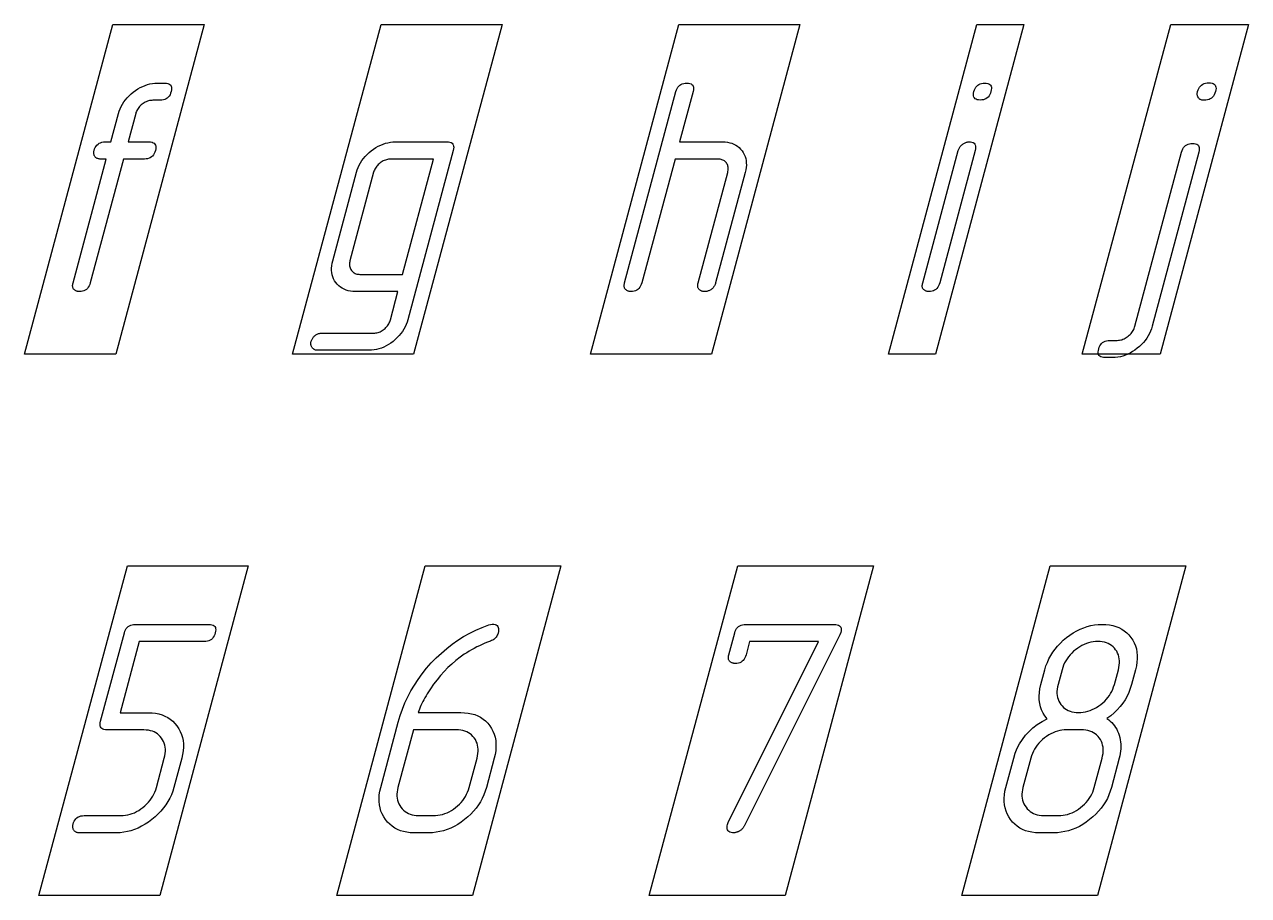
# Model space of a CAD drawing. Extents: x -1 to 349, y -110 to 9.
# Drawn here: x 49.03 to 89.84, y -74.3 to -45.25 of the extents above; entities that cross this region are included whole.
import ezdxf

# ---------------------------------------------------------------- set-up
doc = ezdxf.new("R2010")
doc.units = 0
for name, color, linetype in [('GOST_DIGIT', 3, 'CONTINUOUS'), ('GOST_FRAME', 4, 'CONTINUOUS'), ('GOST_LAT_LOW', 6, 'CONTINUOUS')]:
    doc.layers.add(name, color=color, linetype=linetype)

msp = doc.modelspace()

# ---------------------------------------------------------------- linework, layer by layer
at = {"layer": 'GOST_DIGIT'}
for points in [[(52.093, -72.2126), (50.8638, -72.2126), (50.838, -72.2118), (50.8137, -72.2091), (50.791, -72.2048), (50.7699, -72.1987), (50.7502, -72.1908), (50.7322, -72.1812), (50.7156, -72.1699), (50.7007, -72.1568), (50.6872, -72.142), (50.6754, -72.1254), (50.6651, -72.1077), (50.6566, -72.0894), (50.6498, -72.0705), (50.6448, -72.051), (50.6415, -72.0309), (50.6399, -72.0103), (50.6401, -71.9891), (50.642, -71.9673), (50.6456, -71.9449), (50.651, -71.9219), (50.6683, -71.8683), (50.6898, -71.8203), (50.7157, -71.7779), (50.7459, -71.7412), (50.7804, -71.7101), (50.8192, -71.6847), (50.8623, -71.665), (50.9097, -71.6508), (50.9614, -71.6424), (51.0173, -71.6395), (52.2466, -71.6395), (52.3242, -71.6368), (52.4008, -71.6286), (52.4766, -71.6149), (52.5514, -71.5957), (52.6252, -71.571), (52.6981, -71.5409), (52.7701, -71.5052), (52.8411, -71.4641), (52.9112, -71.4175), (52.9803, -71.3654), (53.0466, -71.3095), (53.1081, -71.2512), (53.1649, -71.1905), (53.2168, -71.1276), (53.264, -71.0623), (53.3064, -70.9947), (53.344, -70.9248), (53.3769, -70.8525), (53.405, -70.7779), (53.4283, -70.701), (53.6909, -69.7209), (53.7092, -69.6425), (53.7215, -69.5666), (53.7276, -69.4933), (53.7277, -69.4226), (53.7216, -69.3544), (53.7095, -69.2889), (53.6913, -69.2259), (53.667, -69.1654), (53.6366, -69.1076), (53.6001, -69.0523), (53.5587, -69.001), (53.5134, -68.9551), (53.4642, -68.9147), (53.4112, -68.8796), (53.3543, -68.8499), (53.2936, -68.8256), (53.229, -68.8067), (53.1606, -68.7932), (53.0883, -68.7851), (53.0122, -68.7824), (51.7829, -68.7824), (51.7285, -68.7795), (51.6814, -68.7708), (51.6417, -68.7562), (51.6093, -68.7359), (51.5844, -68.7097), (51.5668, -68.6777), (51.5565, -68.64), (51.5537, -68.5963), (51.5582, -68.5469), (51.5701, -68.4917), (52.3602, -65.5432), (52.3774, -65.4895), (52.399, -65.4415), (52.4249, -65.3992), (52.4551, -65.3625), (52.4896, -65.3314), (52.5284, -65.306), (52.5715, -65.2862), (52.6188, -65.2721), (52.6705, -65.2636), (52.7265, -65.2608), (55.1767, -65.2608), (55.2312, -65.2636), (55.2783, -65.2721), (55.3181, -65.2862), (55.3506, -65.306), (55.3758, -65.3314), (55.3936, -65.3625), (55.4041, -65.3992), (55.4073, -65.4415), (55.4032, -65.4895), (55.3917, -65.5432), (55.374, -65.5984), (55.3521, -65.6478), (55.3258, -65.6914), (55.2954, -65.7292), (55.2606, -65.7612), (55.2216, -65.7874), (55.1784, -65.8077), (55.1309, -65.8223), (55.0791, -65.831), (55.0231, -65.8339), (52.8554, -65.8339), (52.2189, -68.2093), (53.1657, -68.2093), (53.2873, -68.2137), (53.403, -68.2269), (53.5128, -68.2489), (53.6166, -68.2797), (53.7145, -68.3194), (53.8065, -68.3678), (53.8925, -68.425), (53.9726, -68.491), (54.0468, -68.5659), (54.115, -68.6495), (54.1754, -68.7395), (54.2258, -68.8332), (54.2663, -68.9308), (54.2969, -69.0322), (54.3176, -69.1375), (54.3283, -69.2465), (54.3292, -69.3594), (54.3201, -69.4761), (54.3012, -69.5966), (54.2723, -69.7209), (54.0097, -70.701), (53.9723, -70.8238), (53.9271, -70.943), (53.8739, -71.0587), (53.8127, -71.1708), (53.7437, -71.2793), (53.6667, -71.3842), (53.5817, -71.4856), (53.4889, -71.5834), (53.3881, -71.6776), (53.2794, -71.7683), (53.1661, -71.8527), (53.0516, -71.9282), (52.936, -71.9949), (52.8191, -72.0527), (52.7011, -72.1015), (52.5818, -72.1415), (52.4614, -72.1726), (52.3398, -72.1949), (52.217, -72.2082)], [(62.5033, -72.2126), (62.0133, -72.2126), (61.8917, -72.2082), (61.776, -72.1949), (61.6663, -72.1726), (61.5626, -72.1415), (61.4648, -72.1015), (61.3729, -72.0527), (61.287, -71.9949), (61.2071, -71.9282), (61.1331, -71.8527), (61.0651, -71.7683), (61.0049, -71.6776), (60.9546, -71.5834), (60.9142, -71.4856), (60.8836, -71.3842), (60.8628, -71.2793), (60.8519, -71.1708), (60.8509, -71.0587), (60.8596, -70.943), (60.8782, -70.8238), (60.9067, -70.701), (61.492, -68.5166), (61.5555, -68.3011), (61.6293, -68.0897), (61.7135, -67.8825), (61.808, -67.6794), (61.9129, -67.4805), (62.0281, -67.2857), (62.1537, -67.0951), (62.2896, -66.9086), (62.4359, -66.7263), (62.5925, -66.5482), (62.7573, -66.377), (62.9282, -66.2156), (63.105, -66.064), (63.2878, -65.9223), (63.4767, -65.7903), (63.6715, -65.6681), (63.8724, -65.5557), (64.0793, -65.4532), (64.2922, -65.3604), (64.5111, -65.2774), (64.6258, -65.2525), (64.677, -65.2555), (64.7212, -65.2645), (64.7583, -65.2794), (64.7884, -65.3003), (64.8113, -65.3272), (64.8271, -65.3601), (64.8359, -65.399), (64.8376, -65.4439), (64.8322, -65.4947), (64.8197, -65.5515), (64.808, -65.5885), (64.7932, -65.6233), (64.7754, -65.6556), (64.7545, -65.6857), (64.7306, -65.7135), (64.7037, -65.7389), (64.6738, -65.762), (64.6408, -65.7827), (64.6048, -65.8012), (64.5658, -65.8173), (64.4709, -65.8531), (64.3777, -65.8907), (64.2861, -65.9301), (64.1962, -65.9714), (64.108, -66.0145), (64.0215, -66.0595), (63.9366, -66.1062), (63.8534, -66.1548), (63.7719, -66.2052), (63.692, -66.2575), (63.5499, -66.3589), (63.4119, -66.4671), (63.2781, -66.5821), (63.1485, -66.704), (63.023, -66.8326), (62.9016, -66.9681), (62.7844, -67.1104), (62.6714, -67.2595), (62.5625, -67.4154), (62.4578, -67.5781), (62.4163, -67.6441), (62.3774, -67.7093), (62.3411, -67.7737), (62.3073, -67.8372), (62.276, -67.8999), (62.2473, -67.9618), (62.2212, -68.0228), (62.1975, -68.0831), (62.1765, -68.1424), (62.158, -68.201), (63.5782, -68.201), (63.703, -68.2054), (63.8214, -68.2186), (63.9334, -68.2406), (64.0391, -68.2714), (64.1384, -68.311), (64.2315, -68.3595), (64.3181, -68.4167), (64.3984, -68.4827), (64.4724, -68.5576), (64.54, -68.6412), (64.5995, -68.7312), (64.6492, -68.8252), (64.6889, -68.9233), (64.7188, -69.0252), (64.7389, -69.1312), (64.749, -69.2412), (64.7493, -69.3551), (64.7397, -69.4731), (64.7202, -69.595), (64.6909, -69.7209), (64.4283, -70.701), (64.3906, -70.8253), (64.3451, -70.9458), (64.2918, -71.0625), (64.2307, -71.1754), (64.1619, -71.2845), (64.0853, -71.3897), (64.0009, -71.4911), (63.9087, -71.5887), (63.8087, -71.6825), (63.701, -71.7724), (63.5886, -71.8561), (63.4745, -71.9309), (63.3588, -71.9969), (63.2415, -72.0542), (63.1225, -72.1026), (63.0019, -72.1422), (62.8797, -72.173), (62.7559, -72.195), (62.6304, -72.2082)], [(76.2111, -65.6096), (73.0235, -71.9884), (73.0131, -72.0065), (73.0016, -72.0243), (72.9891, -72.0417), (72.9754, -72.0588), (72.9607, -72.0756), (72.9449, -72.092), (72.9281, -72.1081), (72.9101, -72.1239), (72.8911, -72.1394), (72.8711, -72.1545), (72.8553, -72.1625), (72.839, -72.1701), (72.8221, -72.1772), (72.8048, -72.1837), (72.7869, -72.1898), (72.7684, -72.1953), (72.7495, -72.2004), (72.73, -72.205), (72.7099, -72.2091), (72.6894, -72.2126), (72.6333, -72.2098), (72.5848, -72.2013), (72.5437, -72.1872), (72.5101, -72.1674), (72.484, -72.142), (72.4654, -72.111), (72.4544, -72.0743), (72.4508, -72.0319), (72.4546, -71.9839), (72.466, -71.9302), (72.4921, -71.8638), (75.5032, -65.8339), (73.2025, -65.8339), (73.0846, -66.2741), (73.067, -66.3293), (73.0452, -66.3787), (73.0194, -66.4223), (72.9895, -66.4601), (72.9556, -66.4921), (72.9175, -66.5183), (72.8753, -66.5386), (72.8291, -66.5532), (72.7787, -66.5619), (72.7243, -66.5648), (72.703, -66.5641), (72.6825, -66.5621), (72.6626, -66.5588), (72.6434, -66.5542), (72.6249, -66.5482), (72.6071, -66.5409), (72.59, -66.5322), (72.5736, -66.5223), (72.5578, -66.511), (72.5428, -66.4983), (72.5292, -66.4841), (72.518, -66.4681), (72.5091, -66.4502), (72.5025, -66.4306), (72.4982, -66.4091), (72.4962, -66.3857), (72.4965, -66.3605), (72.4992, -66.3336), (72.5042, -66.3047), (72.5115, -66.2741), (72.7073, -65.5432), (72.7246, -65.4895), (72.7462, -65.4415), (72.7721, -65.3992), (72.8023, -65.3625), (72.8368, -65.3314), (72.8755, -65.306), (72.9186, -65.2862), (72.966, -65.2721), (73.0177, -65.2636), (73.0737, -65.2608), (76.0222, -65.2608), (76.0767, -65.2635), (76.124, -65.2714), (76.1641, -65.2847), (76.1969, -65.3033), (76.2224, -65.3272), (76.2408, -65.3565), (76.2518, -65.391), (76.2557, -65.4309), (76.2523, -65.4761), (76.2417, -65.5266)], [(83.3405, -72.2126), (82.8505, -72.2126), (82.7289, -72.2082), (82.6132, -72.1949), (82.5035, -72.1726), (82.3998, -72.1415), (82.302, -72.1015), (82.2101, -72.0527), (82.1242, -71.9949), (82.0443, -71.9282), (81.9703, -71.8527), (81.9023, -71.7683), (81.8422, -71.6776), (81.7919, -71.5834), (81.7514, -71.4856), (81.7208, -71.3842), (81.7, -71.2793), (81.6891, -71.1708), (81.6881, -71.0587), (81.6968, -70.943), (81.7154, -70.8238), (81.7439, -70.701), (82.0065, -69.7209), (82.0593, -69.5523), (82.1252, -69.392), (82.2041, -69.24), (82.2961, -69.0963), (82.4012, -68.961), (82.5193, -68.8339), (82.6504, -68.7151), (82.7947, -68.6047), (82.9519, -68.5025), (83.1223, -68.4086), (83.0495, -68.315), (82.9882, -68.2169), (82.9385, -68.1144), (82.9002, -68.0073), (82.8735, -67.8958), (82.8582, -67.7797), (82.8545, -67.6592), (82.8622, -67.5342), (82.8815, -67.4047), (82.9122, -67.2708), (83.0457, -66.7724), (83.0834, -66.6481), (83.1288, -66.5276), (83.1819, -66.4109), (83.2426, -66.298), (83.3111, -66.189), (83.3873, -66.0837), (83.4711, -65.9823), (83.5627, -65.8847), (83.6619, -65.7909), (83.7689, -65.701), (83.8804, -65.6174), (83.9936, -65.5425), (84.1082, -65.4765), (84.2244, -65.4193), (84.3422, -65.3708), (84.4615, -65.3312), (84.5823, -65.3004), (84.7047, -65.2784), (84.8286, -65.2652), (84.9541, -65.2608), (85.0788, -65.2652), (85.1973, -65.2782), (85.3094, -65.3), (85.4151, -65.3306), (85.5146, -65.3698), (85.6077, -65.4178), (85.6945, -65.4745), (85.775, -65.5399), (85.8492, -65.614), (85.917, -65.6968), (85.9767, -65.7861), (86.0265, -65.8794), (86.0665, -65.9768), (86.0965, -66.0782), (86.1167, -66.1838), (86.1269, -66.2934), (86.1273, -66.407), (86.1177, -66.5248), (86.0983, -66.6466), (86.069, -66.7724), (85.9355, -67.2708), (85.8948, -67.4032), (85.8451, -67.5312), (85.7862, -67.655), (85.7181, -67.7744), (85.6409, -67.8895), (85.5546, -68.0003), (85.4591, -68.1068), (85.3545, -68.209), (85.2407, -68.3068), (85.1178, -68.4003), (85.1751, -68.4418), (85.2286, -68.4865), (85.2785, -68.5345), (85.3247, -68.5857), (85.3671, -68.6402), (85.4059, -68.6978), (85.441, -68.7588), (85.4724, -68.8229), (85.5001, -68.8903), (85.5241, -68.961), (85.5441, -69.0336), (85.5597, -69.107), (85.571, -69.1811), (85.5779, -69.256), (85.5805, -69.3316), (85.5787, -69.408), (85.5726, -69.4851), (85.5621, -69.563), (85.5473, -69.6416), (85.5281, -69.7209), (85.2655, -70.701), (85.2278, -70.8253), (85.1823, -70.9458), (85.129, -71.0625), (85.068, -71.1754), (84.9991, -71.2845), (84.9225, -71.3897), (84.8381, -71.4911), (84.7459, -71.5887), (84.646, -71.6825), (84.5382, -71.7724), (84.4258, -71.8561), (84.3117, -71.9309), (84.196, -71.9969), (84.0787, -72.0542), (83.9597, -72.1026), (83.8391, -72.1422), (83.7169, -72.173), (83.5931, -72.195), (83.4676, -72.2082)], [(85.4959, -66.7724), (85.5142, -66.694), (85.5265, -66.6181), (85.5326, -66.5448), (85.5327, -66.4741), (85.5266, -66.4059), (85.5145, -66.3404), (85.4963, -66.2774), (85.472, -66.2169), (85.4416, -66.1591), (85.4051, -66.1038), (85.3636, -66.0525), (85.318, -66.0066), (85.2685, -65.9662), (85.2149, -65.9311), (85.1572, -65.9014), (85.0956, -65.8771), (85.03, -65.8582), (84.9603, -65.8447), (84.8866, -65.8366), (84.8088, -65.8339), (84.7312, -65.8366), (84.6545, -65.8447), (84.5786, -65.8582), (84.5036, -65.8771), (84.4295, -65.9014), (84.3562, -65.9311), (84.2839, -65.9662), (84.2124, -66.0066), (84.1418, -66.0525), (84.0721, -66.1038), (84.0052, -66.1591), (83.9431, -66.2169), (83.8858, -66.2774), (83.8333, -66.3404), (83.7855, -66.4059), (83.7426, -66.4741), (83.7045, -66.5448), (83.6711, -66.6181), (83.6426, -66.694), (83.6188, -66.7724), (83.4853, -67.2708), (83.4674, -67.3476), (83.4555, -67.4221), (83.4497, -67.4941), (83.45, -67.5638), (83.4562, -67.631), (83.4686, -67.6958), (83.4869, -67.7583), (83.5114, -67.8183), (83.5418, -67.8759), (83.5783, -67.9311), (83.6198, -67.9824), (83.6651, -68.0282), (83.7142, -68.0687), (83.7672, -68.1038), (83.8241, -68.1335), (83.8848, -68.1578), (83.9494, -68.1767), (84.0178, -68.1902), (84.0901, -68.1983), (84.1663, -68.201), (84.2455, -68.1983), (84.3237, -68.1902), (84.4008, -68.1767), (84.4769, -68.1578), (84.5519, -68.1335), (84.6259, -68.1038), (84.6988, -68.0687), (84.7707, -68.0282), (84.8416, -67.9824), (84.9114, -67.9311), (84.9782, -67.8759), (85.0403, -67.8183), (85.0974, -67.7583), (85.1498, -67.6958), (85.1973, -67.631), (85.24, -67.5638), (85.2779, -67.4941), (85.3109, -67.4221), (85.339, -67.3476), (85.3624, -67.2708)], [(64.1178, -69.7209), (64.1361, -69.6424), (64.1482, -69.5664), (64.1542, -69.4929), (64.1541, -69.4219), (64.1478, -69.3534), (64.1353, -69.2874), (64.1167, -69.2238), (64.092, -69.1628), (64.061, -69.1042), (64.024, -69.0482), (63.9819, -68.9961), (63.9358, -68.9495), (63.8858, -68.9084), (63.8318, -68.8728), (63.7738, -68.8426), (63.7119, -68.8179), (63.6461, -68.7988), (63.5762, -68.785), (63.5024, -68.7768), (63.4247, -68.7741), (61.9961, -68.7741), (61.4798, -70.701), (61.4624, -70.7764), (61.4511, -70.8497), (61.4459, -70.9209), (61.4469, -70.99), (61.4539, -71.0571), (61.4671, -71.1221), (61.4864, -71.185), (61.5119, -71.2458), (61.5434, -71.3046), (61.5811, -71.3613), (61.6236, -71.4142), (61.6697, -71.4615), (61.7194, -71.5032), (61.7726, -71.5394), (61.8294, -71.57), (61.8897, -71.595), (61.9537, -71.6145), (62.0212, -71.6284), (62.0922, -71.6368), (62.1668, -71.6395), (62.6569, -71.6395), (62.7361, -71.6368), (62.8143, -71.6287), (62.8914, -71.6152), (62.9675, -71.5963), (63.0425, -71.5721), (63.1165, -71.5424), (63.1894, -71.5073), (63.2613, -71.4668), (63.3322, -71.4209), (63.402, -71.3696), (63.4689, -71.3143), (63.5309, -71.2565), (63.5883, -71.1961), (63.6408, -71.1331), (63.6885, -71.0675), (63.7314, -70.9993), (63.7695, -70.9286), (63.8029, -70.8553), (63.8314, -70.7794), (63.8552, -70.701)], [(84.955, -69.7209), (84.9733, -69.6424), (84.9855, -69.5664), (84.9914, -69.4929), (84.9913, -69.4219), (84.985, -69.3534), (84.9725, -69.2874), (84.9539, -69.2238), (84.9292, -69.1628), (84.8983, -69.1042), (84.8612, -69.0482), (84.8191, -68.9961), (84.773, -68.9495), (84.723, -68.9084), (84.669, -68.8728), (84.611, -68.8426), (84.5491, -68.8179), (84.4833, -68.7988), (84.4134, -68.785), (84.3396, -68.7768), (84.2619, -68.7741), (83.7719, -68.7741), (83.6942, -68.7768), (83.6174, -68.785), (83.5415, -68.7988), (83.4664, -68.8179), (83.3922, -68.8426), (83.3188, -68.8728), (83.2463, -68.9084), (83.1747, -68.9495), (83.1039, -68.9961), (83.034, -69.0482), (82.9669, -69.1042), (82.9046, -69.1628), (82.8471, -69.2238), (82.7944, -69.2874), (82.7466, -69.3534), (82.7036, -69.4219), (82.6654, -69.4929), (82.632, -69.5664), (82.6034, -69.6424), (82.5796, -69.7209), (82.317, -70.701), (82.2996, -70.7764), (82.2883, -70.8497), (82.2831, -70.9209), (82.2841, -70.99), (82.2911, -71.0571), (82.3043, -71.1221), (82.3236, -71.185), (82.3491, -71.2458), (82.3806, -71.3046), (82.4183, -71.3613), (82.4608, -71.4142), (82.5069, -71.4615), (82.5566, -71.5032), (82.6098, -71.5394), (82.6666, -71.57), (82.7269, -71.595), (82.7909, -71.6145), (82.8584, -71.6284), (82.9294, -71.6368), (83.0041, -71.6395), (83.4941, -71.6395), (83.5733, -71.6368), (83.6515, -71.6287), (83.7286, -71.6152), (83.8047, -71.5963), (83.8797, -71.5721), (83.9537, -71.5424), (84.0266, -71.5073), (84.0985, -71.4668), (84.1694, -71.4209), (84.2392, -71.3696), (84.3061, -71.3143), (84.3682, -71.2565), (84.4255, -71.1961), (84.478, -71.1331), (84.5257, -71.0675), (84.5686, -70.9993), (84.6068, -70.9286), (84.6401, -70.8553), (84.6687, -70.7794), (84.6924, -70.701)]]:
    msp.add_lwpolyline(points, close=True, dxfattribs=at)
at = {"layer": 'GOST_FRAME'}
for points in [[(51.9783, -45.2511), (55.0215, -45.2511), (52.0741, -56.2511), (49.0309, -56.2511)], [(60.9185, -45.2511), (64.9501, -45.2511), (62.0027, -56.2511), (57.9711, -56.2511)], [(70.8471, -45.2511), (74.8787, -45.2511), (71.9312, -56.2511), (67.8997, -56.2511)], [(80.784, -45.2511), (82.3488, -45.2511), (79.4013, -56.2511), (77.8366, -56.2511)], [(87.2408, -45.2511), (89.8355, -45.2511), (86.888, -56.2511), (84.2934, -56.2511)], [(52.4601, -63.3043), (56.4916, -63.3043), (53.5442, -74.3043), (49.5126, -74.3043)], [(62.3886, -63.3043), (66.9102, -63.3043), (63.9628, -74.3043), (59.4412, -74.3043)], [(72.8072, -63.3043), (77.3371, -63.3043), (74.3897, -74.3043), (69.8598, -74.3043)], [(83.2259, -63.3043), (87.7474, -63.3043), (84.8, -74.3043), (80.2784, -74.3043)]]:
    msp.add_lwpolyline(points, close=True, dxfattribs=at)
at = {"layer": 'GOST_LAT_LOW'}
for points in [[(53.0278, -49.7409), (52.3301, -49.7409), (51.2241, -53.8688), (51.2064, -53.924), (51.1847, -53.9734), (51.1589, -54.017), (51.129, -54.0548), (51.0951, -54.0868), (51.057, -54.113), (51.0148, -54.1333), (50.9686, -54.1478), (50.9182, -54.1566), (50.8638, -54.1595), (50.8425, -54.1588), (50.822, -54.1568), (50.8021, -54.1535), (50.7829, -54.1488), (50.7644, -54.1429), (50.7466, -54.1355), (50.7295, -54.1269), (50.7131, -54.1169), (50.6973, -54.1056), (50.6823, -54.093), (50.6687, -54.0788), (50.6575, -54.0628), (50.6485, -54.0449), (50.6419, -54.0252), (50.6377, -54.0037), (50.6357, -53.9804), (50.636, -53.9552), (50.6387, -53.9282), (50.6437, -53.8994), (50.651, -53.8688), (51.7571, -49.7409), (51.566, -49.7409), (51.5402, -49.74), (51.516, -49.7374), (51.4932, -49.733), (51.4721, -49.7269), (51.4525, -49.7191), (51.4344, -49.7095), (51.4179, -49.6981), (51.4029, -49.685), (51.3895, -49.6702), (51.3776, -49.6537), (51.3673, -49.636), (51.3588, -49.6179), (51.3519, -49.5995), (51.3467, -49.5806), (51.3432, -49.5613), (51.3414, -49.5415), (51.3412, -49.5214), (51.3428, -49.5008), (51.346, -49.4799), (51.351, -49.4585), (51.3687, -49.4032), (51.3907, -49.3538), (51.4169, -49.3102), (51.4474, -49.2724), (51.4821, -49.2404), (51.5211, -49.2143), (51.5643, -49.1939), (51.6118, -49.1794), (51.6636, -49.1707), (51.7196, -49.1678), (51.9106, -49.1678), (52.1643, -48.2209), (52.1893, -48.139), (52.2197, -48.0595), (52.2556, -47.9822), (52.2969, -47.9073), (52.3436, -47.8347), (52.3958, -47.7645), (52.4534, -47.6965), (52.5164, -47.6309), (52.5849, -47.5676), (52.6589, -47.5066), (52.7359, -47.4498), (52.8138, -47.399), (52.8925, -47.3542), (52.9719, -47.3153), (53.0522, -47.2824), (53.1333, -47.2555), (53.2152, -47.2346), (53.2979, -47.2196), (53.3814, -47.2106), (53.4657, -47.2076), (53.7066, -47.2076), (53.7611, -47.2105), (53.8082, -47.2189), (53.848, -47.2331), (53.8805, -47.2528), (53.9057, -47.2782), (53.9235, -47.3093), (53.934, -47.346), (53.9372, -47.3884), (53.9331, -47.4364), (53.9216, -47.49), (53.9039, -47.5453), (53.882, -47.5947), (53.8557, -47.6383), (53.8253, -47.6761), (53.7905, -47.7081), (53.7515, -47.7342), (53.7083, -47.7546), (53.6608, -47.7691), (53.609, -47.7778), (53.553, -47.7807), (53.3122, -47.7807), (53.2742, -47.782), (53.2367, -47.7859), (53.1997, -47.7923), (53.1631, -47.8013), (53.127, -47.8129), (53.0914, -47.8271), (53.0563, -47.8438), (53.0217, -47.8631), (52.9875, -47.885), (52.9538, -47.9095), (52.9215, -47.9358), (52.8915, -47.9631), (52.864, -47.9916), (52.8388, -48.0211), (52.816, -48.0517), (52.7955, -48.0834), (52.7774, -48.1162), (52.7617, -48.15), (52.7484, -48.1849), (52.7374, -48.2209), (52.4837, -49.1678), (53.1814, -49.1678), (53.2358, -49.1707), (53.2829, -49.1794), (53.3226, -49.1939), (53.355, -49.2143), (53.3799, -49.2404), (53.3975, -49.2724), (53.4077, -49.3102), (53.4106, -49.3538), (53.4061, -49.4032), (53.3942, -49.4585), (53.3769, -49.5121), (53.3553, -49.5601), (53.3294, -49.6025), (53.2992, -49.6392), (53.2648, -49.6703), (53.226, -49.6957), (53.1829, -49.7154), (53.1355, -49.7296), (53.0838, -49.738)], [(71.701, -54.1595), (71.6797, -54.1588), (71.6592, -54.1568), (71.6393, -54.1535), (71.6201, -54.1488), (71.6016, -54.1429), (71.5838, -54.1355), (71.5667, -54.1269), (71.5503, -54.1169), (71.5345, -54.1056), (71.5195, -54.093), (71.5059, -54.0788), (71.4947, -54.0628), (71.4858, -54.0449), (71.4792, -54.0252), (71.4749, -54.0037), (71.4729, -53.9804), (71.4732, -53.9552), (71.4759, -53.9282), (71.4809, -53.8994), (71.4882, -53.8688), (72.4741, -50.1894), (72.4829, -50.1518), (72.4887, -50.1154), (72.4917, -50.0804), (72.4918, -50.0465), (72.4889, -50.0139), (72.4832, -49.9826), (72.4745, -49.9525), (72.4629, -49.9236), (72.4484, -49.896), (72.431, -49.8696), (72.4112, -49.8451), (72.3895, -49.8233), (72.3658, -49.8039), (72.3401, -49.7872), (72.3126, -49.773), (72.2831, -49.7615), (72.2517, -49.7525), (72.2183, -49.746), (72.183, -49.7422), (72.1458, -49.7409), (70.7172, -49.7409), (69.6111, -53.8688), (69.5935, -53.924), (69.5718, -53.9734), (69.546, -54.017), (69.5161, -54.0548), (69.4821, -54.0868), (69.444, -54.113), (69.4019, -54.1333), (69.3556, -54.1478), (69.3053, -54.1566), (69.2508, -54.1595), (69.2296, -54.1588), (69.209, -54.1568), (69.1891, -54.1535), (69.17, -54.1488), (69.1515, -54.1429), (69.1337, -54.1355), (69.1165, -54.1269), (69.1001, -54.1169), (69.0844, -54.1056), (69.0693, -54.093), (69.0557, -54.0788), (69.0445, -54.0628), (69.0356, -54.0449), (69.029, -54.0252), (69.0247, -54.0037), (69.0227, -53.9804), (69.0231, -53.9552), (69.0257, -53.9282), (69.0307, -53.8994), (69.038, -53.8688), (70.7472, -47.49), (70.7645, -47.4364), (70.7861, -47.3884), (70.812, -47.346), (70.8421, -47.3093), (70.8766, -47.2782), (70.9154, -47.2528), (70.9585, -47.2331), (71.0059, -47.2189), (71.0576, -47.2105), (71.1136, -47.2076), (71.1665, -47.2105), (71.2122, -47.2189), (71.2508, -47.2331), (71.2822, -47.2528), (71.3064, -47.2782), (71.3235, -47.3093), (71.3335, -47.346), (71.3362, -47.3884), (71.3318, -47.4364), (71.3203, -47.49), (70.8707, -49.1678), (72.2993, -49.1678), (72.3836, -49.1707), (72.4636, -49.1796), (72.5394, -49.1943), (72.6109, -49.215), (72.6782, -49.2415), (72.7413, -49.2739), (72.8001, -49.3123), (72.8547, -49.3565), (72.9051, -49.4066), (72.9512, -49.4626), (72.9918, -49.523), (73.0258, -49.586), (73.053, -49.6519), (73.0735, -49.7204), (73.0873, -49.7917), (73.0943, -49.8658), (73.0947, -49.9426), (73.0883, -50.0221), (73.0753, -50.1044), (73.0555, -50.1894), (72.0696, -53.8688), (72.0614, -53.8963), (72.052, -53.9226), (72.0414, -53.9475), (72.0295, -53.9711), (72.0165, -53.9934), (72.0022, -54.0143), (71.9867, -54.0339), (71.9699, -54.0522), (71.952, -54.0691), (71.9328, -54.0847), (71.9127, -54.0989), (71.8919, -54.1116), (71.8704, -54.1228), (71.8482, -54.1326), (71.8254, -54.1408), (71.8019, -54.1475), (71.7777, -54.1527), (71.7528, -54.1565), (71.7272, -54.1587)], [(80.8908, -47.7724), (80.8379, -47.7696), (80.7922, -47.7611), (80.7536, -47.747), (80.7222, -47.7272), (80.6979, -47.7018), (80.6808, -47.6708), (80.6709, -47.6341), (80.6681, -47.5917), (80.6725, -47.5437), (80.6841, -47.49), (80.7013, -47.4364), (80.7226, -47.3884), (80.7481, -47.346), (80.7777, -47.3093), (80.8114, -47.2782), (80.8493, -47.2528), (80.8913, -47.2331), (80.9375, -47.2189), (80.9877, -47.2105), (81.0421, -47.2076), (81.095, -47.2105), (81.1408, -47.2189), (81.1793, -47.2331), (81.2108, -47.2528), (81.235, -47.2782), (81.2521, -47.3093), (81.262, -47.346), (81.2648, -47.3884), (81.2604, -47.4364), (81.2489, -47.49), (81.2317, -47.5437), (81.2103, -47.5917), (81.1849, -47.6341), (81.1553, -47.6708), (81.1215, -47.7018), (81.0836, -47.7272), (81.0416, -47.747), (80.9955, -47.7611), (80.9452, -47.7696)], [(88.3587, -47.7807), (88.3313, -47.7799), (88.3056, -47.7772), (88.2817, -47.7729), (88.2594, -47.7668), (88.2389, -47.7589), (88.2201, -47.7493), (88.203, -47.738), (88.1876, -47.7249), (88.1739, -47.7101), (88.1619, -47.6935), (88.1517, -47.6758), (88.1432, -47.6575), (88.1364, -47.6386), (88.1314, -47.6191), (88.1281, -47.599), (88.1265, -47.5784), (88.1267, -47.5572), (88.1286, -47.5354), (88.1322, -47.513), (88.1376, -47.49), (88.1554, -47.4348), (88.1776, -47.3854), (88.2042, -47.3418), (88.2353, -47.304), (88.2707, -47.272), (88.3106, -47.2458), (88.355, -47.2255), (88.4037, -47.211), (88.4569, -47.2022), (88.5145, -47.1993), (88.5705, -47.2022), (88.619, -47.211), (88.6599, -47.2255), (88.6934, -47.2458), (88.7192, -47.272), (88.7376, -47.304), (88.7484, -47.3418), (88.7517, -47.3854), (88.7474, -47.4348), (88.7356, -47.49), (88.7178, -47.5453), (88.6956, -47.5947), (88.6689, -47.6383), (88.6379, -47.6761), (88.6024, -47.7081), (88.5625, -47.7342), (88.5182, -47.7546), (88.4694, -47.7691), (88.4163, -47.7778)], [(60.5163, -56.1196), (58.797, -56.1196), (58.7743, -56.1187), (58.7527, -56.1159), (58.7321, -56.1114), (58.7126, -56.105), (58.6942, -56.0968), (58.6768, -56.0867), (58.6605, -56.0748), (58.6453, -56.0611), (58.6311, -56.0456), (58.618, -56.0282), (58.6064, -56.0098), (58.5966, -55.991), (58.5886, -55.9719), (58.5825, -55.9525), (58.5782, -55.9327), (58.5758, -55.9126), (58.5751, -55.8922), (58.5763, -55.8714), (58.5794, -55.8503), (58.5842, -55.8289), (58.5902, -55.8091), (58.5975, -55.7894), (58.606, -55.7699), (58.6159, -55.7505), (58.627, -55.7313), (58.6394, -55.7123), (58.6531, -55.6934), (58.6681, -55.6748), (58.6843, -55.6562), (58.7019, -55.6379), (58.7207, -55.6205), (58.7409, -55.605), (58.7624, -55.5913), (58.7853, -55.5794), (58.8095, -55.5694), (58.8351, -55.5611), (58.8619, -55.5547), (58.8902, -55.5502), (58.9197, -55.5474), (58.9506, -55.5465), (60.6699, -55.5465), (60.7078, -55.5452), (60.745, -55.5412), (60.7817, -55.5346), (60.8178, -55.5252), (60.8532, -55.5133), (60.888, -55.4987), (60.9222, -55.4814), (60.9558, -55.4615), (60.9887, -55.4389), (61.0211, -55.4136), (61.052, -55.3865), (61.0807, -55.3585), (61.1072, -55.3294), (61.1315, -55.2993), (61.1535, -55.2683), (61.1733, -55.2362), (61.1909, -55.2032), (61.2062, -55.1691), (61.2193, -55.1341), (61.2302, -55.098), (61.4817, -54.1595), (60.0615, -54.1595), (59.9772, -54.1565), (59.8972, -54.1475), (59.8215, -54.1326), (59.75, -54.1116), (59.6828, -54.0847), (59.6199, -54.0518), (59.5612, -54.013), (59.5068, -53.9681), (59.4566, -53.9173), (59.4107, -53.8605), (59.3703, -53.7993), (59.3365, -53.7355), (59.3095, -53.6691), (59.2891, -53.6), (59.2754, -53.5282), (59.2685, -53.4538), (59.2682, -53.3767), (59.2746, -53.297), (59.2877, -53.2146), (59.3075, -53.1296), (60.0976, -50.1811), (60.123, -50.0976), (60.1537, -50.0168), (60.1899, -49.9385), (60.2314, -49.8628), (60.2782, -49.7897), (60.3305, -49.7191), (60.3881, -49.6511), (60.4511, -49.5857), (60.5195, -49.5229), (60.5932, -49.4626), (60.6701, -49.4066), (60.7478, -49.3565), (60.8263, -49.3123), (60.9056, -49.2739), (60.9858, -49.2415), (61.0667, -49.215), (61.1486, -49.1943), (61.2312, -49.1796), (61.3147, -49.1707), (61.399, -49.1678), (63.1099, -49.1678), (63.1644, -49.1706), (63.2116, -49.1791), (63.2514, -49.1932), (63.2839, -49.213), (63.3091, -49.2384), (63.3269, -49.2694), (63.3374, -49.3061), (63.3406, -49.3485), (63.3364, -49.3965), (63.325, -49.4502), (61.8116, -55.098), (61.7863, -55.1815), (61.7556, -55.2625), (61.7196, -55.3409), (61.6783, -55.4169), (61.6317, -55.4904), (61.5798, -55.5615), (61.5226, -55.63), (61.46, -55.696), (61.3922, -55.7596), (61.319, -55.8206), (61.2428, -55.8774), (61.1656, -55.9282), (61.0875, -55.9731), (61.0086, -56.012), (60.9288, -56.0449), (60.8481, -56.0718), (60.7665, -56.0927), (60.684, -56.1076), (60.6006, -56.1166)], [(79.1794, -54.1595), (79.1597, -54.1588), (79.1406, -54.1568), (79.122, -54.1535), (79.1038, -54.1488), (79.0863, -54.1429), (79.0692, -54.1355), (79.0527, -54.1269), (79.0366, -54.1169), (79.0211, -54.1056), (79.0062, -54.093), (78.9926, -54.0788), (78.9814, -54.0628), (78.9725, -54.0449), (78.9659, -54.0252), (78.9616, -54.0037), (78.9596, -53.9804), (78.96, -53.9552), (78.9626, -53.9282), (78.9676, -53.8994), (78.9749, -53.8688), (80.1589, -49.4502), (80.1659, -49.4272), (80.1745, -49.405), (80.1846, -49.3834), (80.1963, -49.3625), (80.2096, -49.3422), (80.2244, -49.3226), (80.2409, -49.3037), (80.2588, -49.2854), (80.2784, -49.2678), (80.2995, -49.2508), (80.3214, -49.235), (80.3432, -49.2209), (80.365, -49.2085), (80.3868, -49.1977), (80.4086, -49.1885), (80.4303, -49.1811), (80.452, -49.1752), (80.4737, -49.1711), (80.4953, -49.1686), (80.5169, -49.1678), (80.5698, -49.1706), (80.6156, -49.1791), (80.6541, -49.1932), (80.6855, -49.213), (80.7098, -49.2384), (80.7269, -49.2694), (80.7368, -49.3061), (80.7396, -49.3485), (80.7352, -49.3965), (80.7236, -49.4502), (79.5397, -53.8688), (79.5221, -53.924), (79.5003, -53.9734), (79.4745, -54.017), (79.4447, -54.0548), (79.4107, -54.0868), (79.3726, -54.113), (79.3304, -54.1333), (79.2842, -54.1478), (79.2338, -54.1566)], [(85.3039, -56.3605), (85.0548, -56.3605), (85.0003, -56.3576), (84.9532, -56.3488), (84.9135, -56.3343), (84.8812, -56.314), (84.8562, -56.2878), (84.8386, -56.2558), (84.8284, -56.218), (84.8255, -56.1744), (84.8301, -56.125), (84.842, -56.0698), (84.8592, -56.0161), (84.8808, -55.9681), (84.9067, -55.9257), (84.9369, -55.889), (84.9714, -55.858), (85.0102, -55.8326), (85.0533, -55.8128), (85.1006, -55.7987), (85.1523, -55.7902), (85.2083, -55.7874), (85.4575, -55.7874), (85.4971, -55.786), (85.5361, -55.7817), (85.5745, -55.7747), (85.6124, -55.7648), (85.6497, -55.7521), (85.6864, -55.7365), (85.7225, -55.7182), (85.7581, -55.697), (85.7931, -55.673), (85.8276, -55.6462), (85.8605, -55.6174), (85.8911, -55.5877), (85.9192, -55.557), (85.945, -55.5252), (85.9684, -55.4925), (85.9894, -55.4588), (86.008, -55.4241), (86.0242, -55.3884), (86.038, -55.3517), (86.0495, -55.314), (87.6051, -49.5083), (87.6228, -49.4531), (87.6447, -49.4037), (87.671, -49.36), (87.7014, -49.3223), (87.7362, -49.2903), (87.7752, -49.2641), (87.8184, -49.2438), (87.8659, -49.2292), (87.9177, -49.2205), (87.9737, -49.2176), (88.0265, -49.2205), (88.0722, -49.2292), (88.1107, -49.2438), (88.1419, -49.2641), (88.166, -49.2903), (88.1828, -49.3223), (88.1925, -49.36), (88.1949, -49.4037), (88.1901, -49.4531), (88.1782, -49.5083), (86.6226, -55.314), (86.5967, -55.3991), (86.5656, -55.4817), (86.5292, -55.5619), (86.4875, -55.6395), (86.4404, -55.7147), (86.3881, -55.7874), (86.3304, -55.8576), (86.2674, -55.9252), (86.1991, -55.9904), (86.1255, -56.0532), (86.0486, -56.1115), (85.9706, -56.1638), (85.8914, -56.2099), (85.811, -56.2498), (85.7294, -56.2836), (85.6467, -56.3113), (85.5628, -56.3328), (85.4777, -56.3482), (85.3914, -56.3574)], [(62.6657, -49.7409), (61.2454, -49.7409), (61.2075, -49.7422), (61.17, -49.746), (61.1329, -49.7525), (61.0964, -49.7615), (61.0603, -49.773), (61.0247, -49.7872), (60.9896, -49.8039), (60.9549, -49.8233), (60.9207, -49.8451), (60.887, -49.8696), (60.8547, -49.8959), (60.8248, -49.9233), (60.7972, -49.9517), (60.772, -49.9812), (60.7492, -50.0118), (60.7288, -50.0435), (60.7107, -50.0763), (60.695, -50.1101), (60.6816, -50.1451), (60.6707, -50.1811), (59.8806, -53.1296), (59.8719, -53.1672), (59.8662, -53.2037), (59.8636, -53.239), (59.8641, -53.2731), (59.8676, -53.3061), (59.8741, -53.3379), (59.8837, -53.3685), (59.8964, -53.398), (59.9121, -53.4263), (59.9309, -53.4535), (59.952, -53.4787), (59.9747, -53.5013), (59.999, -53.5213), (60.025, -53.5385), (60.0526, -53.5532), (60.0818, -53.5651), (60.1127, -53.5744), (60.1452, -53.5811), (60.1793, -53.585), (60.215, -53.5864), (61.6353, -53.5864)]]:
    msp.add_lwpolyline(points, close=True, dxfattribs=at)

doc.saveas('drawing.dxf')
